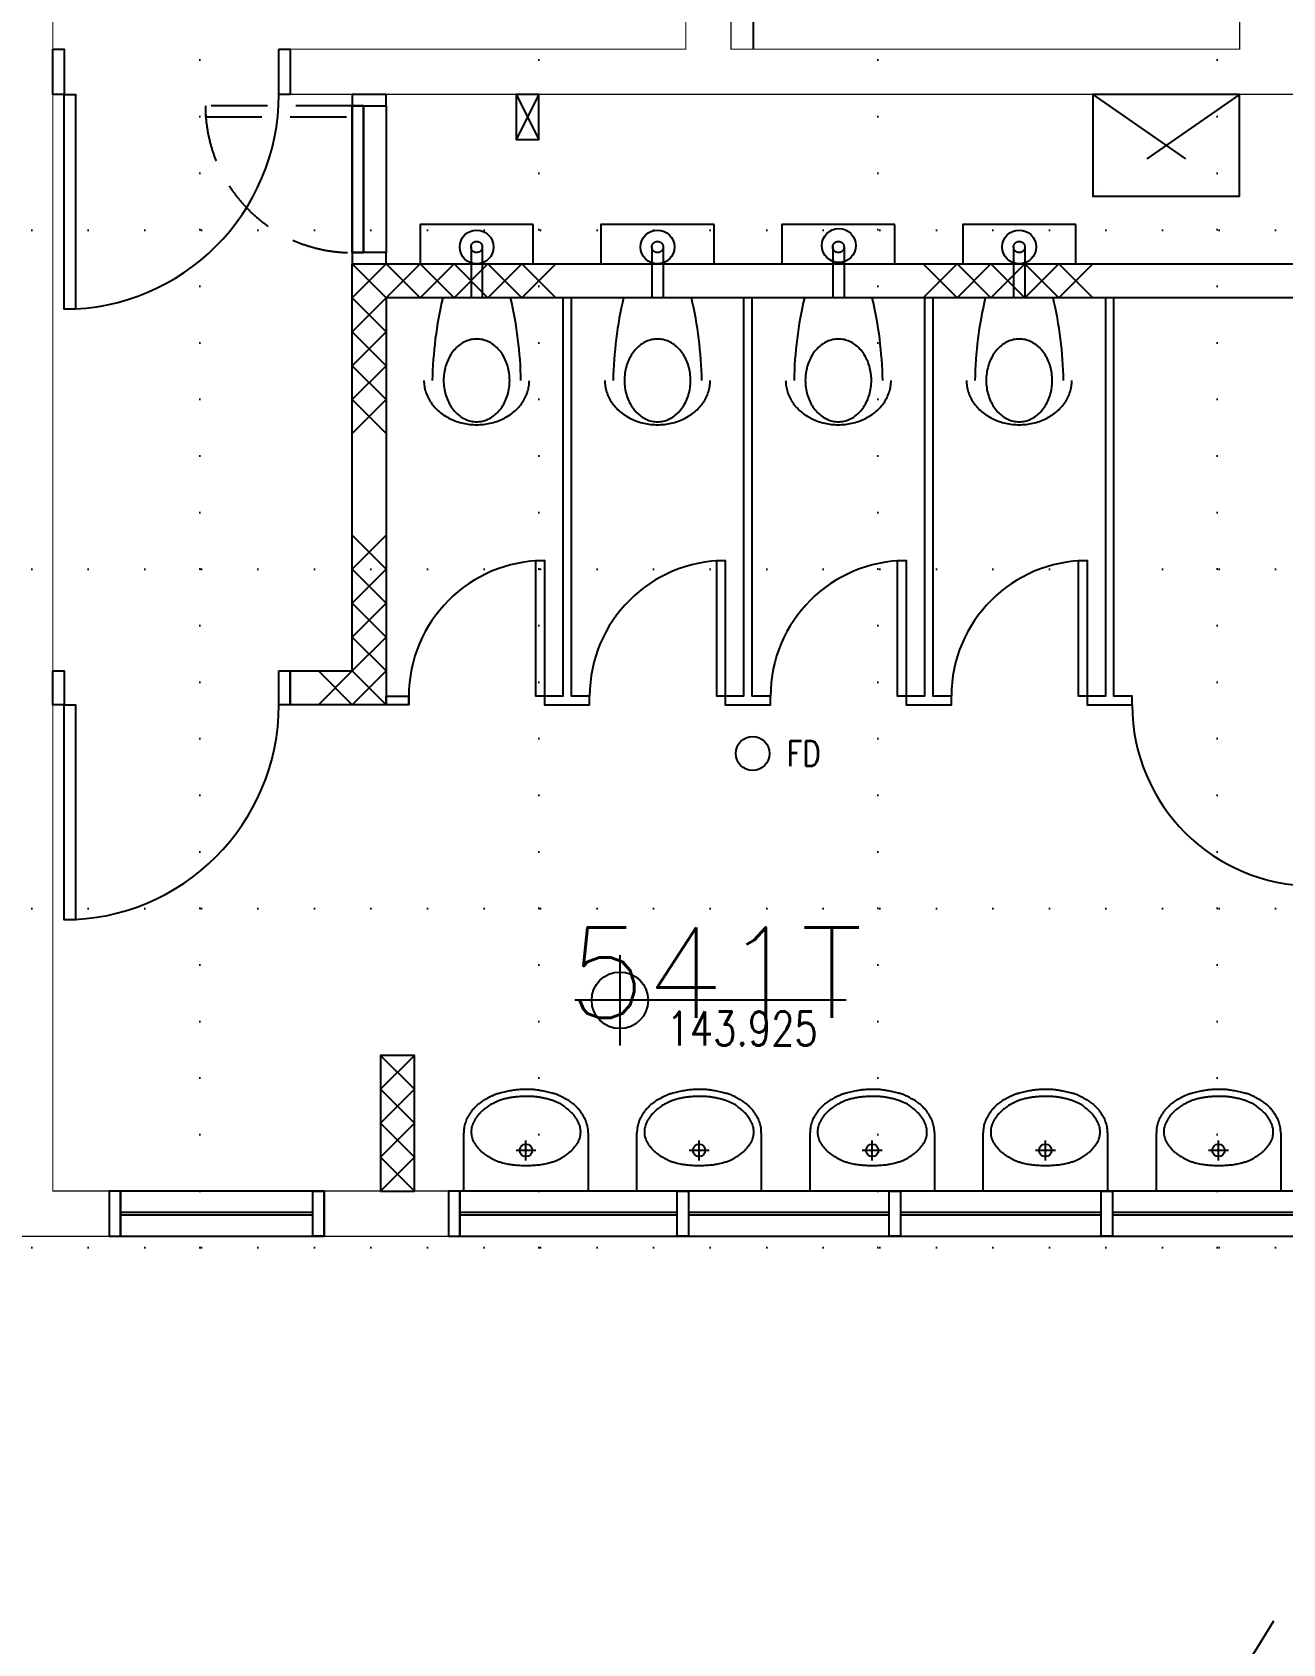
# Model space of a CAD drawing. Extents: x -68523 to 336700, y -113452 to 119396.
# Drawn here: x 106509 to 112041, y 4298 to 11425 of the extents above; entities that cross this region are included whole.
import ezdxf

# ---------------------------------------------------------------- set-up
doc = ezdxf.new("R2010")
doc.units = 0
doc.header["$LTSCALE"] = 1000
doc.header["$MEASUREMENT"] = 0
for name, pattern in [('S3144a$0$DASHDOT', [1, 0.5, -0.25, 0, -0.25]), ('S3144a$0$DOT', [0.25, 0, -0.25]), ('S3144a$0$HIDDEN', [0.375, 0.25, -0.125])]:
    doc.linetypes.add(name, pattern=pattern)
for name, color, linetype in [('S3144a$0$11', 14, 'CONTINUOUS'), ('S3144a$0$20', 7, 'CONTINUOUS'), ('S3144a$0$22', 7, 'CONTINUOUS'), ('S3144a$0$23', 7, 'CONTINUOUS'), ('S3144a$0$30', 1, 'CONTINUOUS'), ('S3144a$0$35', 7, 'CONTINUOUS'), ('S3144a$0$4', 7, 'CONTINUOUS'), ('S3144a$0$45', 7, 'CONTINUOUS'), ('S3144a$0$49', 7, 'CONTINUOUS'), ('S3144a$0$ROOM-NO', 4, 'CONTINUOUS')]:
    doc.layers.add(name, color=color, linetype=linetype)
doc.styles.add('S3144a$0$STANDARD', font='SIMPLEX')

msp = doc.modelspace()

# ---------------------------------------------------------------- linework, layer by layer
at = {"layer": 'S3144a$0$11', "color": 14, "linetype": 'Continuous'}
msp.add_line((109700, 11349.9), (109700, 16549.9), dxfattribs=at)
at = {"layer": 'S3144a$0$11', "color": 2, "linetype": 'S3144a$0$DASHDOT'}
for p, q in [((108750, 11149.9), (108650, 10949.9)), ((108650, 11149.9), (108750, 10949.9)), ((111850, 11149.9), (111200, 10699.9)), ((111200, 11149.9), (111850, 10699.9))]:
    msp.add_line(p, q, dxfattribs=at)
at = {"layer": 'S3144a$0$11', "color": 14, "linetype": 'Continuous', "const_width": 5}
for points in [[(113000, 11149.9), (107650, 11149.9), (107650, 11349.9), (109400, 11349.9), (109400, 11949.9), (109600, 11949.9), (109600, 11349.9), (111850, 11349.9), (111850, 16549.9), (109600, 16549.9), (109600, 15949.9), (109400, 15949.9), (109400, 17999.9), (109600, 17999.9), (109600, 16749.9), (111850, 16749.9), (111850, 17999.9), (112050, 17999.9)], [(107800, 6099.9), (107800, 6299.9), (108350, 6299.9), (108350, 6099.9), (107800, 6099.9)]]:
    msp.add_lwpolyline(points, dxfattribs=at)
msp.add_lwpolyline([(105250, 6099.9), (105250, 6299.9), (106400, 6299.9), (106400, 12699.9), (105600, 12699.9), (105600, 12899.9), (106600, 12899.9), (106600, 6299.9), (106850, 6299.9), (106850, 6099.9)], close=True, dxfattribs=at)
at = {"layer": 'S3144a$0$11', "color": 2, "linetype": 'Continuous'}
for points in [[(108750, 11149.9), (108650, 11149.9), (108650, 10949.9), (108750, 10949.9)], [(111850, 11149.9), (111200, 11149.9), (111200, 10699.9), (111850, 10699.9)]]:
    msp.add_lwpolyline(points, close=True, dxfattribs=at)
at = {"layer": 'S3144a$0$11', "color": 14, "linetype": 'Continuous'}
for points in [[(107650, 8449.9), (107650, 8599.9), (107925, 8599.9), (107925, 10399.9), (113000, 10399.9), (113000, 10249.9), (108075, 10249.9), (108075, 8449.9)], [(108050, 6299.9), (108200, 6299.9), (108200, 6899.9), (108050, 6899.9)]]:
    msp.add_lwpolyline(points, close=True, dxfattribs=at)
at = {"layer": 'S3144a$0$20', "color": 10, "linetype": 'S3144a$0$DASHDOT'}
msp.add_line((113051.1, 6100.1), (102950.1, -10249.9), dxfattribs=at)
at = {"layer": 'S3144a$0$22', "color": 14, "linetype": 'Continuous'}
for p, q in [((107925, 8599.9), (107775, 8449.9)), ((107925, 8449.9), (107775, 8599.9))]:
    msp.add_line(p, q, dxfattribs=at)
for points in [[(107925, 10399.9), (108075, 10249.9), (107925, 10099.9), (108075, 9949.9), (107925, 9799.9), (108075, 9649.9)], [(108075, 10399.9), (107925, 10249.9), (108075, 10099.9), (107925, 9949.9), (108075, 9799.9), (107925, 9649.9)], [(108075, 10249.9), (108225, 10399.9), (108375, 10249.9), (108525, 10399.9), (108675, 10249.9), (108825, 10399.9)], [(108075, 10399.9), (108225, 10249.9), (108375, 10399.9), (108525, 10249.9), (108675, 10399.9), (108825, 10249.9)], [(111200, 10399.9), (111050, 10249.9), (110900, 10399.9), (110750, 10249.9), (110600, 10399.9), (110450, 10249.9)], [(111200, 10249.9), (111050, 10399.9), (110900, 10249.9), (110750, 10399.9), (110600, 10249.9), (110450, 10399.9)], [(108075, 8449.9), (107925, 8599.9), (108075, 8749.9), (107925, 8899.9), (108075, 9049.9), (107925, 9199.9)], [(107925, 8449.9), (108075, 8599.9), (107925, 8749.9), (108075, 8899.9), (107925, 9049.9), (108075, 9199.9)], [(108050, 6299.9), (108200, 6449.9), (108050, 6599.9), (108200, 6749.9), (108050, 6899.9)], [(108200, 6299.9), (108050, 6449.9), (108200, 6599.9), (108050, 6749.9), (108200, 6899.9)]]:
    msp.add_lwpolyline(points, dxfattribs=at)
at = {"layer": 'S3144a$0$23', "color": 14, "linetype": 'Continuous'}
for points in [[(106850, 6099.9), (106900, 6099.9), (106900, 6299.9), (106850, 6299.9)], [(106900, 6099.9), (107800, 6099.9), (107800, 6299.9), (106900, 6299.9)], [(107800, 6099.9), (107750, 6099.9), (107750, 6299.9), (107800, 6299.9)], [(108350, 6099.9), (108400, 6099.9), (108400, 6299.9), (108350, 6299.9)], [(108400, 6099.9), (112100, 6099.9), (112100, 6299.9), (108400, 6299.9)], [(109362.5, 6299.8), (109412.5, 6299.8), (109412.5, 6099.8), (109362.5, 6099.8)], [(110300, 6299.8), (110350, 6299.8), (110350, 6099.8), (110300, 6099.8)], [(111237.5, 6299.8), (111287.5, 6299.8), (111287.5, 6099.8), (111237.5, 6099.8)], [(106900, 6194.9), (107750, 6194.9), (107750, 6204.9), (106900, 6204.9)], [(108400, 6194.8), (109362.4, 6194.8), (109362.4, 6204.8), (108400, 6204.8)], [(109412.5, 6194.8), (110300, 6194.8), (110300, 6204.8), (109412.5, 6204.8)], [(110350, 6194.8), (111237.5, 6194.8), (111237.5, 6204.8), (110350, 6204.8)], [(111287.4, 6194.7), (112100, 6194.7), (112100, 6204.9), (111287.4, 6204.9)]]:
    msp.add_lwpolyline(points, close=True, dxfattribs=at)
at = {"layer": 'S3144a$0$30', "color": 4, "linetype": 'Continuous'}
msp.add_line((108075, 11099.9), (108075, 10449.9), dxfattribs=at)
at = {"layer": 'S3144a$0$30', "color": 14, "linetype": 'Continuous'}
for points in [[(106600, 11349.9), (106650, 11349.9), (106650, 11149.9), (106600, 11149.9)], [(107600, 11349.9), (107650, 11349.9), (107650, 11149.9), (107600, 11149.9)], [(106650, 11149.9), (106700, 11149.9), (106700, 10199.9), (106650, 10199.9)], [(106600, 8599.9), (106650, 8599.9), (106650, 8449.9), (106600, 8449.9)], [(107600, 8599.9), (107650, 8599.9), (107650, 8449.9), (107600, 8449.9)], [(106650, 8449.9), (106700, 8449.9), (106700, 7499.9), (106650, 7499.9)]]:
    msp.add_lwpolyline(points, close=True, dxfattribs=at)
at = {"layer": 'S3144a$0$30', "color": 4, "linetype": 'Continuous'}
for points in [[(108075, 11149.9), (107925, 11149.9), (107925, 11099.9), (108075, 11099.9)], [(107925, 11099.9), (107975, 11099.9), (107975, 10449.9), (107925, 10449.9)], [(107925, 10449.9), (107975, 10449.9), (107975, 11099.9), (107925, 11099.9)], [(107925, 10399.9), (108075, 10399.9), (108075, 10449.9), (107925, 10449.9)]]:
    msp.add_lwpolyline(points, close=True, dxfattribs=at)
at = {"layer": 'S3144a$0$30', "color": 4, "linetype": 'S3144a$0$HIDDEN'}
msp.add_lwpolyline([(107275, 11099.9), (107275, 11049.9), (107925, 11049.9), (107925, 11099.9)], close=True, dxfattribs=at)
at = {"layer": 'S3144a$0$30', "color": 14, "linetype": 'Continuous'}
for centre in [(106650, 11149.9), (106650, 8449.9)]:
    msp.add_arc(centre, 950, 270, 0, dxfattribs=at)
at = {"layer": 'S3144a$0$30', "color": 4, "linetype": 'S3144a$0$HIDDEN'}
msp.add_arc((107925, 11099.9), 650, 180, 270, dxfattribs=at)
at = {"layer": 'S3144a$0$35', "linetype": 'Continuous'}
for p, q in [((109108.9, 7343.4), (109108.9, 6943.4)), ((110108.9, 7143.4), (108908.9, 7143.4))]:
    msp.add_line(p, q, dxfattribs=at)
msp.add_circle((109108.9, 7143.4), 125, dxfattribs=at)
at = {"layer": 'S3144a$0$4', "linetype": 'S3144a$0$DOT'}
for p, q in [((107250, 6050), (107250, 31550)), ((107250, 6050), (107250, 31550)), ((108750, 6050), (108750, 31550)), ((108750, 6050), (108750, 31550)), ((110250, 6050), (110250, 31550)), ((110250, 6050), (110250, 31550)), ((111750, 6050), (111750, 31550)), ((111750, 6050), (111750, 31550)), ((89250, 10550), (126750, 10550)), ((89250, 10550), (126750, 10550)), ((89250, 9050), (126750, 9050)), ((89250, 9050), (126750, 9050)), ((89250, 7550), (126750, 7550)), ((89250, 7550), (126750, 7550)), ((89250, 6050), (126750, 6050)), ((89250, 6050), (126750, 6050))]:
    msp.add_line(p, q, dxfattribs=at)
at = {"layer": 'S3144a$0$45', "color": 4, "linetype": 'Continuous'}
msp.add_circle((109695.8, 8235), 75, dxfattribs=at)
at = {"layer": 'S3144a$0$49', "color": 14, "linetype": 'S3144a$0$HIDDEN'}
for p, q in [((108450, 10474.9), (108450, 10249.8)), ((108500, 10474.9), (108500, 10249.8)), ((109250, 10474.9), (109250, 10249.8)), ((109300, 10474.9), (109300, 10249.8)), ((110050, 10474.9), (110050, 10249.8)), ((110100, 10474.9), (110100, 10249.8)), ((110850, 10474.9), (110850, 10249.8)), ((110900, 10474.9), (110900, 10249.8))]:
    msp.add_line(p, q, dxfattribs=at)
at = {"layer": 'S3144a$0$49', "color": 14, "linetype": 'Continuous'}
for p, q in [((108625.1, 10249.8), (108325.1, 10249.8)), ((109425.1, 10249.8), (109125.1, 10249.8)), ((110225.1, 10249.8), (109925.1, 10249.8)), ((111025.1, 10249.8), (110725.1, 10249.8))]:
    msp.add_line(p, q, dxfattribs=at)
at = {"layer": 'S3144a$0$49', "color": 2, "linetype": 'Continuous'}
for p, q in [((108174.9, 8449.9), (108174.9, 8487.9)), ((108693.2, 6435.7), (108693.2, 6523.9)), ((109459.1, 6435.7), (109459.1, 6523.9)), ((110225, 6435.7), (110225, 6523.9)), ((110990.9, 6435.7), (110990.9, 6523.9)), ((111756.8, 6435.7), (111756.8, 6523.9)), ((108737.2, 6479.9), (108649.2, 6479.9)), ((109503.1, 6479.9), (109415.1, 6479.9)), ((110269, 6479.9), (110181, 6479.9)), ((111034.9, 6479.9), (110946.9, 6479.9)), ((111800.8, 6479.9), (111712.8, 6479.9))]:
    msp.add_line(p, q, dxfattribs=at)
at = {"layer": 'S3144a$0$49', "color": 14, "linetype": 'Continuous'}
for points in [[(108725, 10574.9), (108225, 10574.9), (108225, 10399.9), (108725, 10399.9)], [(109525, 10574.9), (109025, 10574.9), (109025, 10399.9), (109525, 10399.9)], [(110325, 10574.9), (109825, 10574.9), (109825, 10399.9), (110325, 10399.9)], [(111125, 10574.9), (110625, 10574.9), (110625, 10399.9), (111125, 10399.9)]]:
    msp.add_lwpolyline(points, close=True, dxfattribs=at)
at = {"layer": 'S3144a$0$49', "color": 2, "linetype": 'Continuous'}
for points in [[(108856, 10249.9), (108856, 8487.9), (108774.9, 8487.9), (108774.9, 8449.9), (108974.9, 8449.9), (108974.9, 8487.9), (108894, 8487.9), (108894, 10249.9)], [(109656, 10249.9), (109656, 8487.9), (109574.9, 8487.9), (109574.9, 8449.9), (109774.9, 8449.9), (109774.9, 8487.9), (109694, 8487.9), (109694, 10249.9)], [(110456, 10249.9), (110456, 8487.9), (110374.9, 8487.9), (110374.9, 8449.9), (110574.9, 8449.9), (110574.9, 8487.9), (110494, 8487.9), (110494, 10249.9)], [(111256, 10249.9), (111256, 8487.9), (111174.9, 8487.9), (111174.9, 8449.9), (111374.9, 8449.9), (111374.9, 8487.9), (111294, 8487.9), (111294, 10249.9)], [(108968.1, 6556.9), (108968.1, 6299.9), (108418.2, 6299.9), (108418.2, 6556.9)], [(109734, 6556.9), (109734, 6299.9), (109184.1, 6299.9), (109184.1, 6556.9)], [(110499.9, 6556.9), (110499.9, 6299.9), (109950, 6299.9), (109950, 6556.9)], [(111265.8, 6556.9), (111265.8, 6299.9), (110715.9, 6299.9), (110715.9, 6556.9)], [(112031.7, 6556.9), (112031.7, 6299.9), (111481.8, 6299.9), (111481.8, 6556.9)]]:
    msp.add_lwpolyline(points, dxfattribs=at)
at = {"layer": 'S3144a$0$49', "color": 14, "linetype": 'Continuous'}
for points in [[(108475, 9701.8, 0.054705), (108500.6, 9704.7, 0.052082), (108525, 9712.8, 0.050414), (108548.4, 9726.6, 0.045092), (108568.9, 9744.6, 0.043264), (108587.2, 9767.6, 0.038783), (108601.5, 9793.4, 0.037617), (108612.4, 9822.6, 0.0353), (108618.9, 9853.1, 0.034916), (108621.1, 9884.9, 0.034916), (108618.9, 9916.7, 0.0353), (108612.4, 9947.2, 0.037617), (108601.5, 9976.5, 0.038783), (108587.2, 10002.2, 0.043264), (108568.9, 10025.2, 0.045092), (108548.4, 10043.2, 0.050414), (108525, 10057, 0.052082), (108500.6, 10065.1, 0.054705), (108475, 10068, 0.054705), (108449.4, 10065.1, 0.052082), (108425, 10057, 0.050414), (108401.6, 10043.2, 0.045092), (108381.1, 10025.2, 0.043264), (108362.8, 10002.2, 0.038783), (108348.5, 9976.5, 0.037617), (108337.6, 9947.2, 0.0353), (108331.1, 9916.7, 0.034916), (108328.9, 9884.9, 0.034916), (108331.1, 9853.1, 0.0353), (108337.6, 9822.6, 0.037617), (108348.5, 9793.4, 0.038783), (108362.8, 9767.6, 0.043264), (108381.1, 9744.6, 0.045092), (108401.6, 9726.6, 0.050414), (108425, 9712.8, 0.052082), (108449.4, 9704.7, 0.054705), (108475, 9701.8)], [(109275, 9701.8, 0.054705), (109300.6, 9704.7, 0.052082), (109325, 9712.8, 0.050414), (109348.4, 9726.6, 0.045092), (109368.9, 9744.6, 0.043264), (109387.2, 9767.6, 0.038783), (109401.5, 9793.4, 0.037617), (109412.4, 9822.6, 0.0353), (109418.9, 9853.1, 0.034916), (109421.1, 9884.9, 0.034916), (109418.9, 9916.7, 0.0353), (109412.4, 9947.2, 0.037617), (109401.5, 9976.5, 0.038783), (109387.2, 10002.2, 0.043264), (109368.9, 10025.2, 0.045092), (109348.4, 10043.2, 0.050414), (109325, 10057, 0.052082), (109300.6, 10065.1, 0.054705), (109275, 10068, 0.054705), (109249.4, 10065.1, 0.052082), (109225, 10057, 0.050414), (109201.6, 10043.2, 0.045092), (109181.1, 10025.2, 0.043264), (109162.8, 10002.2, 0.038783), (109148.5, 9976.5, 0.037617), (109137.6, 9947.2, 0.0353), (109131.1, 9916.7, 0.034916), (109128.9, 9884.9, 0.034916), (109131.1, 9853.1, 0.0353), (109137.6, 9822.6, 0.037617), (109148.5, 9793.4, 0.038783), (109162.8, 9767.6, 0.043264), (109181.1, 9744.6, 0.045092), (109201.6, 9726.6, 0.050414), (109225, 9712.8, 0.052082), (109249.4, 9704.7, 0.054705), (109275, 9701.8)], [(110075, 9701.8, 0.054705), (110100.6, 9704.7, 0.052082), (110125, 9712.8, 0.050414), (110148.4, 9726.6, 0.045092), (110168.9, 9744.6, 0.043264), (110187.2, 9767.6, 0.038783), (110201.5, 9793.4, 0.037617), (110212.4, 9822.6, 0.0353), (110218.9, 9853.1, 0.034916), (110221.1, 9884.9, 0.034916), (110218.9, 9916.7, 0.0353), (110212.4, 9947.2, 0.037617), (110201.5, 9976.5, 0.038783), (110187.2, 10002.2, 0.043264), (110168.9, 10025.2, 0.045092), (110148.4, 10043.2, 0.050414), (110125, 10057, 0.052082), (110100.6, 10065.1, 0.054705), (110075, 10068, 0.054705), (110049.4, 10065.1, 0.052082), (110025, 10057, 0.050414), (110001.6, 10043.2, 0.045092), (109981.1, 10025.2, 0.043264), (109962.8, 10002.2, 0.038783), (109948.5, 9976.5, 0.037617), (109937.6, 9947.2, 0.0353), (109931.1, 9916.7, 0.034916), (109928.9, 9884.9, 0.034916), (109931.1, 9853.1, 0.0353), (109937.6, 9822.6, 0.037617), (109948.5, 9793.4, 0.038783), (109962.8, 9767.6, 0.043264), (109981.1, 9744.6, 0.045092), (110001.6, 9726.6, 0.050414), (110025, 9712.8, 0.052082), (110049.4, 9704.7, 0.054705), (110075, 9701.8)], [(110875, 9701.8, 0.054705), (110900.6, 9704.7, 0.052082), (110925, 9712.8, 0.050414), (110948.4, 9726.6, 0.045092), (110968.9, 9744.6, 0.043264), (110987.2, 9767.6, 0.038783), (111001.5, 9793.4, 0.037617), (111012.4, 9822.6, 0.0353), (111018.9, 9853.1, 0.034916), (111021.1, 9884.9, 0.034916), (111018.9, 9916.7, 0.0353), (111012.4, 9947.2, 0.037617), (111001.5, 9976.5, 0.038783), (110987.2, 10002.2, 0.043264), (110968.9, 10025.2, 0.045092), (110948.4, 10043.2, 0.050414), (110925, 10057, 0.052082), (110900.6, 10065.1, 0.054705), (110875, 10068, 0.054705), (110849.4, 10065.1, 0.052082), (110825, 10057, 0.050414), (110801.6, 10043.2, 0.045092), (110781.1, 10025.2, 0.043264), (110762.8, 10002.2, 0.038783), (110748.5, 9976.5, 0.037617), (110737.6, 9947.2, 0.0353), (110731.1, 9916.7, 0.034916), (110728.9, 9884.9, 0.034916), (110731.1, 9853.1, 0.0353), (110737.6, 9822.6, 0.037617), (110748.5, 9793.4, 0.038783), (110762.8, 9767.6, 0.043264), (110781.1, 9744.6, 0.045092), (110801.6, 9726.6, 0.050414), (110825, 9712.8, 0.052082), (110849.4, 9704.7, 0.054705), (110875, 9701.8)]]:
    msp.add_lwpolyline(points, format="xyb", close=True, dxfattribs=at)
for points in [[(108241.9, 9884.9, 0.038902), (108243.9, 9859.2, 0.038109), (108249.8, 9834.1, 0.037587), (108259.8, 9809.7, 0.035627), (108273.1, 9786.8, 0.034853), (108290.3, 9765.3, 0.032579), (108310.2, 9746.2, 0.031843), (108333.3, 9729.2, 0.029932), (108358.4, 9715.1, 0.029397), (108386, 9703.7, 0.028181), (108414.7, 9695.5, 0.027906), (108444.6, 9690.5, 0.027494), (108475, 9688.8, 0.027494), (108505.4, 9690.5, 0.027906), (108535.3, 9695.5, 0.028181), (108564, 9703.7, 0.029397), (108591.6, 9715.1, 0.029932), (108616.7, 9729.2, 0.031843), (108639.8, 9746.2, 0.032579), (108659.7, 9765.3, 0.034853), (108676.9, 9786.8, 0.035627), (108690.2, 9809.7, 0.037587), (108700.2, 9834.1, 0.038109), (108706.1, 9859.2, 0.038902), (108708.1, 9884.9)], [(109041.9, 9884.9, 0.038902), (109043.9, 9859.2, 0.038109), (109049.8, 9834.1, 0.037587), (109059.8, 9809.7, 0.035627), (109073.1, 9786.8, 0.034853), (109090.3, 9765.3, 0.032579), (109110.2, 9746.2, 0.031843), (109133.3, 9729.2, 0.029932), (109158.4, 9715.1, 0.029397), (109186, 9703.7, 0.028181), (109214.7, 9695.5, 0.027906), (109244.6, 9690.5, 0.027494), (109275, 9688.8, 0.027494), (109305.4, 9690.5, 0.027906), (109335.3, 9695.5, 0.028181), (109364, 9703.7, 0.029397), (109391.6, 9715.1, 0.029932), (109416.7, 9729.2, 0.031843), (109439.8, 9746.2, 0.032579), (109459.7, 9765.3, 0.034853), (109476.9, 9786.8, 0.035627), (109490.2, 9809.7, 0.037587), (109500.2, 9834.1, 0.038109), (109506.1, 9859.2, 0.038902), (109508.1, 9884.9)], [(109841.9, 9884.9, 0.038902), (109843.9, 9859.2, 0.038109), (109849.8, 9834.1, 0.037587), (109859.8, 9809.7, 0.035627), (109873.1, 9786.8, 0.034853), (109890.3, 9765.3, 0.032579), (109910.2, 9746.2, 0.031843), (109933.3, 9729.2, 0.029932), (109958.4, 9715.1, 0.029397), (109986, 9703.7, 0.028181), (110014.7, 9695.5, 0.027906), (110044.6, 9690.5, 0.027494), (110075, 9688.8, 0.027494), (110105.4, 9690.5, 0.027906), (110135.3, 9695.5, 0.028181), (110164, 9703.7, 0.029397), (110191.6, 9715.1, 0.029932), (110216.7, 9729.2, 0.031843), (110239.8, 9746.2, 0.032579), (110259.7, 9765.3, 0.034853), (110276.9, 9786.8, 0.035627), (110290.2, 9809.7, 0.037587), (110300.2, 9834.1, 0.038109), (110306.1, 9859.2, 0.038902), (110308.1, 9884.9)], [(110641.9, 9884.9, 0.038902), (110643.9, 9859.2, 0.038109), (110649.8, 9834.1, 0.037587), (110659.8, 9809.7, 0.035627), (110673.1, 9786.8, 0.034853), (110690.3, 9765.3, 0.032579), (110710.2, 9746.2, 0.031843), (110733.3, 9729.2, 0.029932), (110758.4, 9715.1, 0.029397), (110786, 9703.7, 0.028181), (110814.7, 9695.5, 0.027906), (110844.6, 9690.5, 0.027494), (110875, 9688.8, 0.027494), (110905.4, 9690.5, 0.027906), (110935.3, 9695.5, 0.028181), (110964, 9703.7, 0.029397), (110991.6, 9715.1, 0.029932), (111016.7, 9729.2, 0.031843), (111039.8, 9746.2, 0.032579), (111059.7, 9765.3, 0.034853), (111076.9, 9786.8, 0.035627), (111090.2, 9809.7, 0.037587), (111100.2, 9834.1, 0.038109), (111106.1, 9859.2, 0.038902), (111108.1, 9884.9)]]:
    msp.add_lwpolyline(points, format="xyb", dxfattribs=at)
at = {"layer": 'S3144a$0$49', "color": 2, "linetype": 'Continuous'}
for points in [[(108774.9, 8487.9), (108736.9, 8487.9), (108736.9, 9087.9), (108774.9, 9087.9)], [(109574.9, 8487.9), (109536.9, 8487.9), (109536.9, 9087.9), (109574.9, 9087.9)], [(110374.9, 8487.9), (110336.9, 8487.9), (110336.9, 9087.9), (110374.9, 9087.9)], [(111174.9, 8487.9), (111136.9, 8487.9), (111136.9, 9087.9), (111174.9, 9087.9)], [(108075, 8487.9), (108174.9, 8487.9), (108174.9, 8449.9), (108075, 8449.9)]]:
    msp.add_lwpolyline(points, close=True, dxfattribs=at)
for points in [[(108968.1, 6556.9, -0.002263), (108967.9, 6567.8, 0.036796), (108967, 6578.7, 0.020421), (108964.6, 6589.8, 0.014498), (108961.4, 6600.7, 0.010932), (108957.6, 6612, 0.038908), (108952.7, 6622.9, 0.008498), (108946.3, 6633.9, 0.008482), (108939.5, 6644.7, -0.000875), (108935.9, 6650.4, 0.031206), (108931.9, 6655.9, 0.012082), (108927, 6661.4, 0.003111), (108922, 6666.7, 0.003418), (108916.6, 6672.4, 0.006942), (108911, 6677.9, 0.02136), (108904.5, 6683.6, 0.004577), (108897.8, 6688.9, 0.010329), (108890.2, 6694.6, 0.020459), (108882.3, 6699.9, 0.011097), (108872.4, 6705.5, 0.000222), (108862.4, 6710.9, 0.005265), (108852, 6716.4, 0.003486), (108841.5, 6721.7, 0.03693), (108825.3, 6728.2, 0.017242), (108808.5, 6732.9, 0.00772), (108783.9, 6738.6, 0.00623), (108759.1, 6743.7, 0.007249), (108748.1, 6745.7, 0.011082), (108737.1, 6747.2, 0.017141), (108715.1, 6749, 0.013335), (108693.1, 6749.4, 0.011832), (108671.1, 6748.8, 0.013868), (108649.2, 6747, 0.010346), (108638.1, 6745.5, 0.007504), (108627.1, 6743.7, 0.007334), (108602.2, 6738.8, 0.014721), (108577.5, 6732.9, 0.021098), (108561.9, 6727.9, 0.016671), (108546.8, 6721.7, 0.002597), (108535.2, 6716.5, 0.013831), (108523.7, 6710.9, 0.006107), (108513.7, 6705.5, 0.013889), (108503.9, 6699.7, 0.009703), (108496, 6694.5, 0.01659), (108488.4, 6688.9, 0.007376), (108481.7, 6683.5, 0.018682), (108475.3, 6677.7, 0.004037), (108469.8, 6672.2, 0.002917), (108464.4, 6666.7, 0.003488), (108459.3, 6661.4, 0.007308), (108454.3, 6655.9, 0.034111), (108450.3, 6650.5, 0.001258), (108446.6, 6644.9, 0.012547), (108439.8, 6633.9, 0.008451), (108433.4, 6622.7, 0.032813), (108428.5, 6611.9, 0.01499), (108424.6, 6600.7, 0.017513), (108421.5, 6589.8, 0.020828), (108419.3, 6578.7, 0.031844), (108418.4, 6567.8, -0.001864), (108418.2, 6556.9)], [(108693.1, 6412.6, 0.004239), (108707.4, 6413.2, 0.002651), (108721.7, 6413.9, 0.003533), (108735.4, 6414.8, 0.006003), (108749.1, 6415.9, 0.015073), (108760.1, 6417.3, 0.005128), (108771.1, 6419.2, 0.012086), (108783.8, 6421.8, 0.007915), (108796.4, 6424.9, 0.017555), (108812.6, 6429.8, 0.016389), (108828.4, 6435.7, 0.012678), (108840.1, 6440.8, 0.028606), (108851.4, 6446.9, 0.005075), (108859.7, 6452.2, 0.008504), (108867.9, 6457.7, 0.002696), (108875.7, 6463.2, 0.012777), (108883.3, 6468.9, 0.01603), (108889.5, 6474.2, 0.016779), (108895.4, 6479.9, 0.006146), (108900.5, 6485.3, 0.012077), (108905.4, 6490.9, 0.004888), (108909.8, 6496.4, 0.003638), (108914.2, 6501.9, 0.008947), (108918.2, 6507.2, 0.006073), (108922, 6512.7, 0.039408), (108925, 6518, 0.017301), (108927.4, 6523.7, 0.017623), (108931.3, 6534.5, 0.033372), (108934, 6545.7, 0.018563), (108934.7, 6551.3, 0.012968), (108935.1, 6556.9, 0.012131), (108935.2, 6562.3, 0.016663), (108935, 6567.7, 0.029632), (108933.5, 6578.8, 0.031912), (108930.7, 6589.7, 0.01542), (108928.6, 6595.4, 0.017108), (108926.2, 6600.9, 0.002382), (108923.6, 6606.3, 0.00952), (108920.8, 6611.7, 0.009627), (108917.6, 6617.3, 0.005168), (108914.2, 6622.9, 0.013642), (108910.5, 6628.5, 0.013648), (108906.5, 6633.9, 0.020386), (108901.7, 6639.5, 0.012995), (108896.6, 6644.7, 0.006177), (108890.6, 6650.4, 0.012992), (108884.4, 6655.9, 0.001911), (108877.9, 6661.3, -0.00085), (108871.3, 6666.7, -0.002763), (108864.7, 6672.2, 0.002623), (108858.2, 6677.7, 0.05247), (108848.6, 6683.9, 0.00623), (108838.3, 6688.9, 0.021349), (108824.7, 6694.8, 0.010161), (108810.7, 6699.9, 0.016064), (108791, 6705.9, 0.009991), (108771.1, 6710.9, 0.017366), (108754.2, 6714.2, 0.012989), (108737.1, 6716.4, 0.01392), (108715.1, 6718.1, 0.013692), (108693.1, 6718.6, 0.012459), (108671.1, 6717.9, 0.012166), (108649.2, 6716.2, 0.011998), (108632.1, 6714, 0.016069), (108615.1, 6710.9, 0.011274), (108595, 6706.1, 0.025447), (108575.4, 6699.9, 0.011112), (108562.6, 6694.8, 0.017831), (108550.2, 6688.9, 0.002905), (108540.1, 6683.7, 0.025327), (108530.3, 6677.9, 0.00801), (108522.4, 6672.5, 0.011565), (108514.8, 6666.7, 0.003173), (108508.1, 6661.4, 0.008314), (108501.6, 6655.9, 0.007853), (108495.5, 6650.4, 0.007586), (108489.5, 6644.7, 0.011579), (108484.4, 6639.5, 0.019406), (108479.6, 6633.9, 0.014434), (108475.6, 6628.5, 0.016024), (108471.9, 6622.9, 0.005126), (108468.6, 6617.3, 0.007114), (108465.4, 6611.7, 0.007738), (108462.6, 6606.3, 0.002848), (108459.9, 6600.9, 0.021656), (108457.5, 6595.4, 0.014757), (108455.5, 6589.7, 0.027907), (108452.7, 6578.9, 0.034296), (108451.2, 6567.9, 0.016613), (108451.1, 6562.4, 0.009533), (108451.2, 6556.9, 0.010392), (108451.5, 6551.3, 0.017332), (108452.2, 6545.7, 0.037977), (108454.9, 6534.6, 0.020366), (108458.8, 6523.9, 0.016669), (108461.3, 6518.2, 0.03136), (108464.4, 6512.7, 0.006089), (108468.1, 6507.2, 0.01105), (108471.9, 6501.9, 0.005719), (108476.3, 6496.2, 0.006781), (108480.8, 6490.7, 0.012108), (108485.7, 6485.2, 0.005553), (108490.7, 6479.9, 0.016017), (108496.6, 6474.2, 0.010389), (108502.7, 6468.9, 0.020034), (108510.3, 6463.1, 0.010765), (108518.3, 6457.7, 0.013175), (108527.5, 6452.1, 0.005172), (108536.9, 6446.9, 0.012528), (108548.3, 6441.1, 0.007684), (108559.9, 6435.7, 0.017552), (108574.6, 6429.7, 0.019466), (108589.7, 6424.9, 0.012068), (108602.3, 6421.7, 0.015156), (108615.1, 6419.2, 0.00473), (108626, 6417.5, 0.008692), (108637, 6416.1, 0.005092), (108650.7, 6414.7, 0.0067), (108664.5, 6413.7, 0.005974), (108678.8, 6413, 0.004448), (108693.1, 6412.6)], [(109734, 6556.9, -0.002263), (109733.8, 6567.8, 0.036796), (109732.9, 6578.7, 0.020421), (109730.5, 6589.8, 0.014498), (109727.3, 6600.7, 0.010932), (109723.5, 6612, 0.038908), (109718.6, 6622.9, 0.008498), (109712.2, 6633.9, 0.008482), (109705.4, 6644.7, -0.000875), (109701.8, 6650.4, 0.031206), (109697.8, 6655.9, 0.012082), (109692.9, 6661.4, 0.003111), (109687.9, 6666.7, 0.003418), (109682.5, 6672.4, 0.006942), (109676.9, 6677.9, 0.02136), (109670.4, 6683.6, 0.004577), (109663.7, 6688.9, 0.010329), (109656.1, 6694.6, 0.020459), (109648.2, 6699.9, 0.011097), (109638.3, 6705.5, 0.000222), (109628.3, 6710.9, 0.005265), (109617.9, 6716.4, 0.003486), (109607.4, 6721.7, 0.03693), (109591.2, 6728.2, 0.017242), (109574.4, 6732.9, 0.00772), (109549.8, 6738.6, 0.00623), (109525, 6743.7, 0.007249), (109514, 6745.7, 0.011082), (109503, 6747.2, 0.017141), (109481, 6749, 0.013335), (109459, 6749.4, 0.011832), (109437, 6748.8, 0.013868), (109415.1, 6747, 0.010346), (109404, 6745.5, 0.007504), (109393, 6743.7, 0.007334), (109368.1, 6738.8, 0.014721), (109343.4, 6732.9, 0.021098), (109327.8, 6727.9, 0.016671), (109312.7, 6721.7, 0.002597), (109301.1, 6716.5, 0.013831), (109289.6, 6710.9, 0.006107), (109279.6, 6705.5, 0.013889), (109269.8, 6699.7, 0.009703), (109261.9, 6694.5, 0.01659), (109254.3, 6688.9, 0.007376), (109247.6, 6683.5, 0.018682), (109241.2, 6677.7, 0.004037), (109235.7, 6672.2, 0.002917), (109230.3, 6666.7, 0.003488), (109225.2, 6661.4, 0.007308), (109220.2, 6655.9, 0.034111), (109216.2, 6650.5, 0.001258), (109212.5, 6644.9, 0.012547), (109205.7, 6633.9, 0.008451), (109199.3, 6622.7, 0.032813), (109194.4, 6611.9, 0.01499), (109190.5, 6600.7, 0.017513), (109187.4, 6589.8, 0.020828), (109185.2, 6578.7, 0.031844), (109184.3, 6567.8, -0.001864), (109184.1, 6556.9)], [(109459, 6412.6, 0.004239), (109473.3, 6413.2, 0.002651), (109487.6, 6413.9, 0.003533), (109501.3, 6414.8, 0.006003), (109515, 6415.9, 0.015073), (109526, 6417.3, 0.005128), (109537, 6419.2, 0.012086), (109549.7, 6421.8, 0.007915), (109562.3, 6424.9, 0.017555), (109578.5, 6429.8, 0.016389), (109594.3, 6435.7, 0.012678), (109606, 6440.8, 0.028606), (109617.3, 6446.9, 0.005075), (109625.6, 6452.2, 0.008504), (109633.8, 6457.7, 0.002696), (109641.6, 6463.2, 0.012777), (109649.2, 6468.9, 0.01603), (109655.4, 6474.2, 0.016779), (109661.3, 6479.9, 0.006146), (109666.4, 6485.3, 0.012077), (109671.3, 6490.9, 0.004888), (109675.7, 6496.4, 0.003638), (109680.1, 6501.9, 0.008947), (109684.1, 6507.2, 0.006073), (109687.9, 6512.7, 0.039408), (109690.9, 6518, 0.017301), (109693.3, 6523.7, 0.017623), (109697.2, 6534.5, 0.033372), (109699.9, 6545.7, 0.018563), (109700.6, 6551.3, 0.012968), (109701, 6556.9, 0.012131), (109701.1, 6562.3, 0.016663), (109700.9, 6567.7, 0.029632), (109699.4, 6578.8, 0.031912), (109696.6, 6589.7, 0.01542), (109694.5, 6595.4, 0.017108), (109692.1, 6600.9, 0.002382), (109689.5, 6606.3, 0.00952), (109686.7, 6611.7, 0.009627), (109683.5, 6617.3, 0.005168), (109680.1, 6622.9, 0.013642), (109676.4, 6628.5, 0.013648), (109672.4, 6633.9, 0.020386), (109667.6, 6639.5, 0.012995), (109662.5, 6644.7, 0.006177), (109656.5, 6650.4, 0.012992), (109650.3, 6655.9, 0.001911), (109643.8, 6661.3, -0.00085), (109637.2, 6666.7, -0.002763), (109630.6, 6672.2, 0.002623), (109624.1, 6677.7, 0.05247), (109614.5, 6683.9, 0.00623), (109604.2, 6688.9, 0.021349), (109590.6, 6694.8, 0.010161), (109576.6, 6699.9, 0.016064), (109556.9, 6705.9, 0.009991), (109537, 6710.9, 0.017366), (109520.1, 6714.2, 0.012989), (109503, 6716.4, 0.01392), (109481, 6718.1, 0.013692), (109459, 6718.6, 0.012459), (109437, 6717.9, 0.012166), (109415.1, 6716.2, 0.011998), (109398, 6714, 0.016069), (109381, 6710.9, 0.011274), (109360.9, 6706.1, 0.025447), (109341.3, 6699.9, 0.011112), (109328.5, 6694.8, 0.017831), (109316.1, 6688.9, 0.002905), (109306, 6683.7, 0.025327), (109296.2, 6677.9, 0.00801), (109288.3, 6672.5, 0.011565), (109280.7, 6666.7, 0.003173), (109274, 6661.4, 0.008314), (109267.5, 6655.9, 0.007853), (109261.4, 6650.4, 0.007586), (109255.4, 6644.7, 0.011579), (109250.3, 6639.5, 0.019406), (109245.5, 6633.9, 0.014434), (109241.5, 6628.5, 0.016024), (109237.8, 6622.9, 0.005126), (109234.5, 6617.3, 0.007114), (109231.3, 6611.7, 0.007738), (109228.5, 6606.3, 0.002848), (109225.8, 6600.9, 0.021656), (109223.4, 6595.4, 0.014757), (109221.4, 6589.7, 0.027907), (109218.6, 6578.9, 0.034296), (109217.1, 6567.9, 0.016613), (109217, 6562.4, 0.009533), (109217.1, 6556.9, 0.010392), (109217.4, 6551.3, 0.017332), (109218.1, 6545.7, 0.037977), (109220.8, 6534.6, 0.020366), (109224.7, 6523.9, 0.016669), (109227.2, 6518.2, 0.03136), (109230.3, 6512.7, 0.006089), (109234, 6507.2, 0.01105), (109237.8, 6501.9, 0.005719), (109242.2, 6496.2, 0.006781), (109246.7, 6490.7, 0.012108), (109251.6, 6485.2, 0.005553), (109256.6, 6479.9, 0.016017), (109262.5, 6474.2, 0.010389), (109268.6, 6468.9, 0.020034), (109276.2, 6463.1, 0.010765), (109284.2, 6457.7, 0.013175), (109293.4, 6452.1, 0.005172), (109302.8, 6446.9, 0.012528), (109314.2, 6441.1, 0.007684), (109325.8, 6435.7, 0.017552), (109340.5, 6429.7, 0.019466), (109355.6, 6424.9, 0.012068), (109368.2, 6421.7, 0.015156), (109381, 6419.2, 0.00473), (109391.9, 6417.5, 0.008692), (109402.9, 6416.1, 0.005092), (109416.6, 6414.7, 0.0067), (109430.4, 6413.7, 0.005974), (109444.7, 6413, 0.004448), (109459, 6412.6)], [(110499.9, 6556.9, -0.002263), (110499.7, 6567.8, 0.036796), (110498.8, 6578.7, 0.020421), (110496.4, 6589.8, 0.014498), (110493.2, 6600.7, 0.010932), (110489.4, 6612, 0.038908), (110484.5, 6622.9, 0.008498), (110478.1, 6633.9, 0.008482), (110471.3, 6644.7, -0.000875), (110467.7, 6650.4, 0.031206), (110463.7, 6655.9, 0.012082), (110458.8, 6661.4, 0.003111), (110453.8, 6666.7, 0.003418), (110448.4, 6672.4, 0.006942), (110442.8, 6677.9, 0.02136), (110436.3, 6683.6, 0.004577), (110429.6, 6688.9, 0.010329), (110422, 6694.6, 0.020459), (110414.1, 6699.9, 0.011097), (110404.2, 6705.5, 0.000222), (110394.2, 6710.9, 0.005265), (110383.8, 6716.4, 0.003486), (110373.3, 6721.7, 0.03693), (110357.1, 6728.2, 0.017242), (110340.3, 6732.9, 0.00772), (110315.7, 6738.6, 0.00623), (110290.9, 6743.7, 0.007249), (110279.9, 6745.7, 0.011082), (110268.9, 6747.2, 0.017141), (110246.9, 6749, 0.013335), (110224.9, 6749.4, 0.011832), (110202.9, 6748.8, 0.013868), (110181, 6747, 0.010346), (110169.9, 6745.5, 0.007504), (110158.9, 6743.7, 0.007334), (110134, 6738.8, 0.014721), (110109.3, 6732.9, 0.021098), (110093.7, 6727.9, 0.016671), (110078.6, 6721.7, 0.002597), (110067, 6716.5, 0.013831), (110055.5, 6710.9, 0.006107), (110045.5, 6705.5, 0.013889), (110035.7, 6699.7, 0.009703), (110027.8, 6694.5, 0.01659), (110020.2, 6688.9, 0.007376), (110013.5, 6683.5, 0.018682), (110007.1, 6677.7, 0.004037), (110001.6, 6672.2, 0.002917), (109996.2, 6666.7, 0.003488), (109991.1, 6661.4, 0.007308), (109986.1, 6655.9, 0.034111), (109982.1, 6650.5, 0.001258), (109978.4, 6644.9, 0.012547), (109971.6, 6633.9, 0.008451), (109965.2, 6622.7, 0.032813), (109960.3, 6611.9, 0.01499), (109956.4, 6600.7, 0.017513), (109953.3, 6589.8, 0.020828), (109951.1, 6578.7, 0.031844), (109950.2, 6567.8, -0.001864), (109950, 6556.9)], [(110224.9, 6412.6, 0.004239), (110239.2, 6413.2, 0.002651), (110253.5, 6413.9, 0.003533), (110267.2, 6414.8, 0.006003), (110280.9, 6415.9, 0.015073), (110291.9, 6417.3, 0.005128), (110302.9, 6419.2, 0.012086), (110315.6, 6421.8, 0.007915), (110328.2, 6424.9, 0.017555), (110344.4, 6429.8, 0.016389), (110360.2, 6435.7, 0.012678), (110371.9, 6440.8, 0.028606), (110383.2, 6446.9, 0.005075), (110391.5, 6452.2, 0.008504), (110399.7, 6457.7, 0.002696), (110407.5, 6463.2, 0.012777), (110415.1, 6468.9, 0.01603), (110421.3, 6474.2, 0.016779), (110427.2, 6479.9, 0.006146), (110432.3, 6485.3, 0.012077), (110437.2, 6490.9, 0.004888), (110441.6, 6496.4, 0.003638), (110446, 6501.9, 0.008947), (110450, 6507.2, 0.006073), (110453.8, 6512.7, 0.039408), (110456.8, 6518, 0.017301), (110459.2, 6523.7, 0.017623), (110463.1, 6534.5, 0.033372), (110465.8, 6545.7, 0.018563), (110466.5, 6551.3, 0.012968), (110466.9, 6556.9, 0.012131), (110467, 6562.3, 0.016663), (110466.8, 6567.7, 0.029632), (110465.3, 6578.8, 0.031912), (110462.5, 6589.7, 0.01542), (110460.4, 6595.4, 0.017108), (110458, 6600.9, 0.002382), (110455.4, 6606.3, 0.00952), (110452.6, 6611.7, 0.009627), (110449.4, 6617.3, 0.005168), (110446, 6622.9, 0.013642), (110442.3, 6628.5, 0.013648), (110438.3, 6633.9, 0.020386), (110433.5, 6639.5, 0.012995), (110428.4, 6644.7, 0.006177), (110422.4, 6650.4, 0.012992), (110416.2, 6655.9, 0.001911), (110409.7, 6661.3, -0.00085), (110403.1, 6666.7, -0.002763), (110396.5, 6672.2, 0.002623), (110390, 6677.7, 0.05247), (110380.4, 6683.9, 0.00623), (110370.1, 6688.9, 0.021349), (110356.5, 6694.8, 0.010161), (110342.5, 6699.9, 0.016064), (110322.8, 6705.9, 0.009991), (110302.9, 6710.9, 0.017366), (110286, 6714.2, 0.012989), (110268.9, 6716.4, 0.01392), (110246.9, 6718.1, 0.013692), (110224.9, 6718.6, 0.012459), (110202.9, 6717.9, 0.012166), (110181, 6716.2, 0.011998), (110163.9, 6714, 0.016069), (110146.9, 6710.9, 0.011274), (110126.8, 6706.1, 0.025447), (110107.2, 6699.9, 0.011112), (110094.4, 6694.8, 0.017831), (110082, 6688.9, 0.002905), (110071.9, 6683.7, 0.025327), (110062.1, 6677.9, 0.00801), (110054.2, 6672.5, 0.011565), (110046.6, 6666.7, 0.003173), (110039.9, 6661.4, 0.008314), (110033.4, 6655.9, 0.007853), (110027.3, 6650.4, 0.007586), (110021.3, 6644.7, 0.011579), (110016.2, 6639.5, 0.019406), (110011.4, 6633.9, 0.014434), (110007.4, 6628.5, 0.016024), (110003.7, 6622.9, 0.005126), (110000.4, 6617.3, 0.007114), (109997.2, 6611.7, 0.007738), (109994.4, 6606.3, 0.002848), (109991.7, 6600.9, 0.021656), (109989.3, 6595.4, 0.014757), (109987.3, 6589.7, 0.027907), (109984.5, 6578.9, 0.034296), (109983, 6567.9, 0.016613), (109982.9, 6562.4, 0.009533), (109983, 6556.9, 0.010392), (109983.3, 6551.3, 0.017332), (109984, 6545.7, 0.037977), (109986.7, 6534.6, 0.020366), (109990.6, 6523.9, 0.016669), (109993.1, 6518.2, 0.03136), (109996.2, 6512.7, 0.006089), (109999.9, 6507.2, 0.01105), (110003.7, 6501.9, 0.005719), (110008.1, 6496.2, 0.006781), (110012.6, 6490.7, 0.012108), (110017.5, 6485.2, 0.005553), (110022.5, 6479.9, 0.016017), (110028.4, 6474.2, 0.010389), (110034.5, 6468.9, 0.020034), (110042.1, 6463.1, 0.010765), (110050.1, 6457.7, 0.013175), (110059.3, 6452.1, 0.005172), (110068.7, 6446.9, 0.012528), (110080.1, 6441.1, 0.007684), (110091.7, 6435.7, 0.017552), (110106.4, 6429.7, 0.019466), (110121.5, 6424.9, 0.012068), (110134.1, 6421.7, 0.015156), (110146.9, 6419.2, 0.00473), (110157.8, 6417.5, 0.008692), (110168.8, 6416.1, 0.005092), (110182.5, 6414.7, 0.0067), (110196.3, 6413.7, 0.005974), (110210.6, 6413, 0.004448), (110224.9, 6412.6)], [(111265.8, 6556.9, -0.002263), (111265.6, 6567.8, 0.036796), (111264.7, 6578.7, 0.020421), (111262.3, 6589.8, 0.014498), (111259.1, 6600.7, 0.010932), (111255.3, 6612, 0.038908), (111250.4, 6622.9, 0.008498), (111244, 6633.9, 0.008482), (111237.2, 6644.7, -0.000875), (111233.6, 6650.4, 0.031206), (111229.6, 6655.9, 0.012082), (111224.7, 6661.4, 0.003111), (111219.7, 6666.7, 0.003418), (111214.3, 6672.4, 0.006942), (111208.7, 6677.9, 0.02136), (111202.2, 6683.6, 0.004577), (111195.5, 6688.9, 0.010329), (111187.9, 6694.6, 0.020459), (111180, 6699.9, 0.011097), (111170.1, 6705.5, 0.000222), (111160.1, 6710.9, 0.005265), (111149.7, 6716.4, 0.003486), (111139.2, 6721.7, 0.03693), (111123, 6728.2, 0.017242), (111106.2, 6732.9, 0.00772), (111081.6, 6738.6, 0.00623), (111056.8, 6743.7, 0.007249), (111045.8, 6745.7, 0.011082), (111034.8, 6747.2, 0.017141), (111012.8, 6749, 0.013335), (110990.8, 6749.4, 0.011832), (110968.8, 6748.8, 0.013868), (110946.9, 6747, 0.010346), (110935.8, 6745.5, 0.007504), (110924.8, 6743.7, 0.007334), (110899.9, 6738.8, 0.014721), (110875.2, 6732.9, 0.021098), (110859.6, 6727.9, 0.016671), (110844.5, 6721.7, 0.002597), (110832.9, 6716.5, 0.013831), (110821.4, 6710.9, 0.006107), (110811.4, 6705.5, 0.013889), (110801.6, 6699.7, 0.009703), (110793.7, 6694.5, 0.01659), (110786.1, 6688.9, 0.007376), (110779.4, 6683.5, 0.018682), (110773, 6677.7, 0.004037), (110767.5, 6672.2, 0.002917), (110762.1, 6666.7, 0.003488), (110757, 6661.4, 0.007308), (110752, 6655.9, 0.034111), (110748, 6650.5, 0.001258), (110744.3, 6644.9, 0.012547), (110737.5, 6633.9, 0.008451), (110731.1, 6622.7, 0.032813), (110726.2, 6611.9, 0.01499), (110722.3, 6600.7, 0.017513), (110719.2, 6589.8, 0.020828), (110717, 6578.7, 0.031844), (110716.1, 6567.8, -0.001864), (110715.9, 6556.9)], [(110990.8, 6412.6, 0.004239), (111005.1, 6413.2, 0.002651), (111019.4, 6413.9, 0.003533), (111033.1, 6414.8, 0.006003), (111046.8, 6415.9, 0.015073), (111057.8, 6417.3, 0.005128), (111068.8, 6419.2, 0.012086), (111081.5, 6421.8, 0.007915), (111094.1, 6424.9, 0.017555), (111110.3, 6429.8, 0.016389), (111126.1, 6435.7, 0.012678), (111137.8, 6440.8, 0.028606), (111149.1, 6446.9, 0.005075), (111157.4, 6452.2, 0.008504), (111165.6, 6457.7, 0.002696), (111173.4, 6463.2, 0.012777), (111181, 6468.9, 0.01603), (111187.2, 6474.2, 0.016779), (111193.1, 6479.9, 0.006146), (111198.2, 6485.3, 0.012077), (111203.1, 6490.9, 0.004888), (111207.5, 6496.4, 0.003638), (111211.9, 6501.9, 0.008947), (111215.9, 6507.2, 0.006073), (111219.7, 6512.7, 0.039408), (111222.7, 6518, 0.017301), (111225.1, 6523.7, 0.017623), (111229, 6534.5, 0.033372), (111231.7, 6545.7, 0.018563), (111232.4, 6551.3, 0.012968), (111232.8, 6556.9, 0.012131), (111232.9, 6562.3, 0.016663), (111232.7, 6567.7, 0.029632), (111231.2, 6578.8, 0.031912), (111228.4, 6589.7, 0.01542), (111226.3, 6595.4, 0.017108), (111223.9, 6600.9, 0.002382), (111221.3, 6606.3, 0.00952), (111218.5, 6611.7, 0.009627), (111215.3, 6617.3, 0.005168), (111211.9, 6622.9, 0.013642), (111208.2, 6628.5, 0.013648), (111204.2, 6633.9, 0.020386), (111199.4, 6639.5, 0.012995), (111194.3, 6644.7, 0.006177), (111188.3, 6650.4, 0.012992), (111182.1, 6655.9, 0.001911), (111175.6, 6661.3, -0.00085), (111169, 6666.7, -0.002763), (111162.4, 6672.2, 0.002623), (111155.9, 6677.7, 0.05247), (111146.3, 6683.9, 0.00623), (111136, 6688.9, 0.021349), (111122.4, 6694.8, 0.010161), (111108.4, 6699.9, 0.016064), (111088.7, 6705.9, 0.009991), (111068.8, 6710.9, 0.017366), (111051.9, 6714.2, 0.012989), (111034.8, 6716.4, 0.01392), (111012.8, 6718.1, 0.013692), (110990.8, 6718.6, 0.012459), (110968.8, 6717.9, 0.012166), (110946.9, 6716.2, 0.011998), (110929.8, 6714, 0.016069), (110912.8, 6710.9, 0.011274), (110892.7, 6706.1, 0.025447), (110873.1, 6699.9, 0.011112), (110860.3, 6694.8, 0.017831), (110847.9, 6688.9, 0.002905), (110837.8, 6683.7, 0.025327), (110828, 6677.9, 0.00801), (110820.1, 6672.5, 0.011565), (110812.5, 6666.7, 0.003173), (110805.8, 6661.4, 0.008314), (110799.3, 6655.9, 0.007853), (110793.2, 6650.4, 0.007586), (110787.2, 6644.7, 0.011579), (110782.1, 6639.5, 0.019406), (110777.3, 6633.9, 0.014434), (110773.3, 6628.5, 0.016024), (110769.6, 6622.9, 0.005126), (110766.3, 6617.3, 0.007114), (110763.1, 6611.7, 0.007738), (110760.3, 6606.3, 0.002848), (110757.6, 6600.9, 0.021656), (110755.2, 6595.4, 0.014757), (110753.2, 6589.7, 0.027907), (110750.4, 6578.9, 0.034296), (110748.9, 6567.9, 0.016613), (110748.8, 6562.4, 0.009533), (110748.9, 6556.9, 0.010392), (110749.2, 6551.3, 0.017332), (110749.9, 6545.7, 0.037977), (110752.6, 6534.6, 0.020366), (110756.5, 6523.9, 0.016669), (110759, 6518.2, 0.03136), (110762.1, 6512.7, 0.006089), (110765.8, 6507.2, 0.01105), (110769.6, 6501.9, 0.005719), (110774, 6496.2, 0.006781), (110778.5, 6490.7, 0.012108), (110783.4, 6485.2, 0.005553), (110788.4, 6479.9, 0.016017), (110794.3, 6474.2, 0.010389), (110800.4, 6468.9, 0.020034), (110808, 6463.1, 0.010765), (110816, 6457.7, 0.013175), (110825.2, 6452.1, 0.005172), (110834.6, 6446.9, 0.012528), (110846, 6441.1, 0.007684), (110857.6, 6435.7, 0.017552), (110872.3, 6429.7, 0.019466), (110887.4, 6424.9, 0.012068), (110900, 6421.7, 0.015156), (110912.8, 6419.2, 0.00473), (110923.7, 6417.5, 0.008692), (110934.7, 6416.1, 0.005092), (110948.4, 6414.7, 0.0067), (110962.2, 6413.7, 0.005974), (110976.5, 6413, 0.004448), (110990.8, 6412.6)], [(112031.7, 6556.9, -0.002263), (112031.5, 6567.8, 0.036796), (112030.6, 6578.7, 0.020421), (112028.2, 6589.8, 0.014498), (112025, 6600.7, 0.010932), (112021.2, 6612, 0.038908), (112016.3, 6622.9, 0.008498), (112009.9, 6633.9, 0.008482), (112003.1, 6644.7, -0.000875), (111999.5, 6650.4, 0.031206), (111995.5, 6655.9, 0.012082), (111990.6, 6661.4, 0.003111), (111985.6, 6666.7, 0.003418), (111980.2, 6672.4, 0.006942), (111974.6, 6677.9, 0.02136), (111968.1, 6683.6, 0.004577), (111961.4, 6688.9, 0.010329), (111953.8, 6694.6, 0.020459), (111945.9, 6699.9, 0.011097), (111936, 6705.5, 0.000222), (111926, 6710.9, 0.005265), (111915.6, 6716.4, 0.003486), (111905.1, 6721.7, 0.03693), (111888.9, 6728.2, 0.017242), (111872.1, 6732.9, 0.00772), (111847.5, 6738.6, 0.00623), (111822.7, 6743.7, 0.007249), (111811.7, 6745.7, 0.011082), (111800.7, 6747.2, 0.017141), (111778.7, 6749, 0.013335), (111756.7, 6749.4, 0.011832), (111734.7, 6748.8, 0.013868), (111712.8, 6747, 0.010346), (111701.7, 6745.5, 0.007504), (111690.7, 6743.7, 0.007334), (111665.8, 6738.8, 0.014721), (111641.1, 6732.9, 0.021098), (111625.5, 6727.9, 0.016671), (111610.4, 6721.7, 0.002597), (111598.8, 6716.5, 0.013831), (111587.3, 6710.9, 0.006107), (111577.3, 6705.5, 0.013889), (111567.5, 6699.7, 0.009703), (111559.6, 6694.5, 0.01659), (111552, 6688.9, 0.007376), (111545.3, 6683.5, 0.018682), (111538.9, 6677.7, 0.004037), (111533.4, 6672.2, 0.002917), (111528, 6666.7, 0.003488), (111522.9, 6661.4, 0.007308), (111517.9, 6655.9, 0.034111), (111513.9, 6650.5, 0.001258), (111510.2, 6644.9, 0.012547), (111503.4, 6633.9, 0.008451), (111497, 6622.7, 0.032813), (111492.1, 6611.9, 0.01499), (111488.2, 6600.7, 0.017513), (111485.1, 6589.8, 0.020828), (111482.9, 6578.7, 0.031844), (111482, 6567.8, -0.001864), (111481.8, 6556.9)], [(111756.7, 6412.6, 0.004239), (111771, 6413.2, 0.002651), (111785.3, 6413.9, 0.003533), (111799, 6414.8, 0.006003), (111812.7, 6415.9, 0.015073), (111823.7, 6417.3, 0.005128), (111834.7, 6419.2, 0.012086), (111847.4, 6421.8, 0.007915), (111860, 6424.9, 0.017555), (111876.2, 6429.8, 0.016389), (111892, 6435.7, 0.012678), (111903.7, 6440.8, 0.028606), (111915, 6446.9, 0.005075), (111923.3, 6452.2, 0.008504), (111931.5, 6457.7, 0.002696), (111939.3, 6463.2, 0.012777), (111946.9, 6468.9, 0.01603), (111953.1, 6474.2, 0.016779), (111959, 6479.9, 0.006146), (111964.1, 6485.3, 0.012077), (111969, 6490.9, 0.004888), (111973.4, 6496.4, 0.003638), (111977.8, 6501.9, 0.008947), (111981.8, 6507.2, 0.006073), (111985.6, 6512.7, 0.039408), (111988.6, 6518, 0.017301), (111991, 6523.7, 0.017623), (111994.9, 6534.5, 0.033372), (111997.6, 6545.7, 0.018563), (111998.3, 6551.3, 0.012968), (111998.7, 6556.9, 0.012131), (111998.8, 6562.3, 0.016663), (111998.6, 6567.7, 0.029632), (111997.1, 6578.8, 0.031912), (111994.3, 6589.7, 0.01542), (111992.2, 6595.4, 0.017108), (111989.8, 6600.9, 0.002382), (111987.2, 6606.3, 0.00952), (111984.4, 6611.7, 0.009627), (111981.2, 6617.3, 0.005168), (111977.8, 6622.9, 0.013642), (111974.1, 6628.5, 0.013648), (111970.1, 6633.9, 0.020386), (111965.3, 6639.5, 0.012995), (111960.2, 6644.7, 0.006177), (111954.2, 6650.4, 0.012992), (111948, 6655.9, 0.001911), (111941.5, 6661.3, -0.00085), (111934.9, 6666.7, -0.002763), (111928.3, 6672.2, 0.002623), (111921.8, 6677.7, 0.05247), (111912.2, 6683.9, 0.00623), (111901.9, 6688.9, 0.021349), (111888.3, 6694.8, 0.010161), (111874.3, 6699.9, 0.016064), (111854.6, 6705.9, 0.009991), (111834.7, 6710.9, 0.017366), (111817.8, 6714.2, 0.012989), (111800.7, 6716.4, 0.01392), (111778.7, 6718.1, 0.013692), (111756.7, 6718.6, 0.012459), (111734.7, 6717.9, 0.012166), (111712.8, 6716.2, 0.011998), (111695.7, 6714, 0.016069), (111678.7, 6710.9, 0.011274), (111658.6, 6706.1, 0.025447), (111639, 6699.9, 0.011112), (111626.2, 6694.8, 0.017831), (111613.8, 6688.9, 0.002905), (111603.7, 6683.7, 0.025327), (111593.9, 6677.9, 0.00801), (111586, 6672.5, 0.011565), (111578.4, 6666.7, 0.003173), (111571.7, 6661.4, 0.008314), (111565.2, 6655.9, 0.007853), (111559.1, 6650.4, 0.007586), (111553.1, 6644.7, 0.011579), (111548, 6639.5, 0.019406), (111543.2, 6633.9, 0.014434), (111539.2, 6628.5, 0.016024), (111535.5, 6622.9, 0.005126), (111532.2, 6617.3, 0.007114), (111529, 6611.7, 0.007738), (111526.2, 6606.3, 0.002848), (111523.5, 6600.9, 0.021656), (111521.1, 6595.4, 0.014757), (111519.1, 6589.7, 0.027907), (111516.3, 6578.9, 0.034296), (111514.8, 6567.9, 0.016613), (111514.7, 6562.4, 0.009533), (111514.8, 6556.9, 0.010392), (111515.1, 6551.3, 0.017332), (111515.8, 6545.7, 0.037977), (111518.5, 6534.6, 0.020366), (111522.4, 6523.9, 0.016669), (111524.9, 6518.2, 0.03136), (111528, 6512.7, 0.006089), (111531.7, 6507.2, 0.01105), (111535.5, 6501.9, 0.005719), (111539.9, 6496.2, 0.006781), (111544.4, 6490.7, 0.012108), (111549.3, 6485.2, 0.005553), (111554.3, 6479.9, 0.016017), (111560.2, 6474.2, 0.010389), (111566.3, 6468.9, 0.020034), (111573.9, 6463.1, 0.010765), (111581.9, 6457.7, 0.013175), (111591.1, 6452.1, 0.005172), (111600.5, 6446.9, 0.012528), (111611.9, 6441.1, 0.007684), (111623.5, 6435.7, 0.017552), (111638.2, 6429.7, 0.019466), (111653.3, 6424.9, 0.012068), (111665.9, 6421.7, 0.015156), (111678.7, 6419.2, 0.00473), (111689.6, 6417.5, 0.008692), (111700.6, 6416.1, 0.005092), (111714.3, 6414.7, 0.0067), (111728.1, 6413.7, 0.005974), (111742.4, 6413, 0.004448), (111756.7, 6412.6)]]:
    msp.add_lwpolyline(points, format="xyb", dxfattribs=at)
for centre, radius in [((108475, 10474.9), 75), ((109275, 10474.9), 75), ((110077.5, 10481.2), 75), ((110874.9, 10475), 75), ((108693.1, 6479.8), 27.5), ((109459, 6479.8), 27.5), ((110224.9, 6479.8), 27.5), ((110990.8, 6479.8), 27.5), ((111756.7, 6479.8), 27.5)]:
    msp.add_circle(centre, radius, dxfattribs=at)
at = {"layer": 'S3144a$0$49', "color": 14, "linetype": 'S3144a$0$HIDDEN'}
for centre in [(108475, 10474.9), (109275, 10474.9), (110075, 10474.9), (110875, 10474.9)]:
    msp.add_circle(centre, 25, dxfattribs=at)
at = {"layer": 'S3144a$0$49', "color": 14, "linetype": 'Continuous'}
for centre, start, end in [((110010.2, 9852), 166.72038, 178.91237), ((106939.8, 9852), 1.08763, 13.27962), ((110810.2, 9852), 166.72038, 178.91237), ((107739.8, 9852), 1.08763, 13.27962), ((111610.2, 9852), 166.72038, 178.91237), ((108539.8, 9852), 1.08763, 13.27962), ((112410.2, 9852), 166.72038, 178.91237), ((109339.8, 9852), 1.08763, 13.27962)]:
    msp.add_arc(centre, 1731.6, start, end, dxfattribs=at)
at = {"layer": 'S3144a$0$49', "color": 2, "linetype": 'Continuous'}
for centre, radius, start, end in [((108774.9, 8487.9), 600, 90, 180), ((109574.9, 8487.9), 600, 90, 180), ((110374.9, 8487.9), 600, 90, 180), ((111174.9, 8487.9), 600, 90, 180), ((112174.9, 8449.9), 800, 180, 270)]:
    msp.add_arc(centre, radius, start, end, dxfattribs=at)

# ---------------------------------------------------------------- texts
at = {"layer": 'S3144a$0$35', "linetype": 'Continuous', "style": 'S3144a$0$STANDARD', "width": 0.8}
msp.add_text('143.925', height=150, dxfattribs=at).set_placement((109315.2, 6943.4))
at = {"layer": 'S3144a$0$45', "color": 4, "linetype": 'Continuous', "style": 'S3144a$0$STANDARD', "width": 0.8}
msp.add_text('FD', height=112.5, dxfattribs=at).set_placement((109845.8, 8178.8))
at = {"layer": 'S3144a$0$ROOM-NO', "style": 'S3144a$0$STANDARD'}
msp.add_text('541T', height=400, dxfattribs=at).set_placement((108879.8, 7066.1))

doc.saveas('drawing.dxf')
